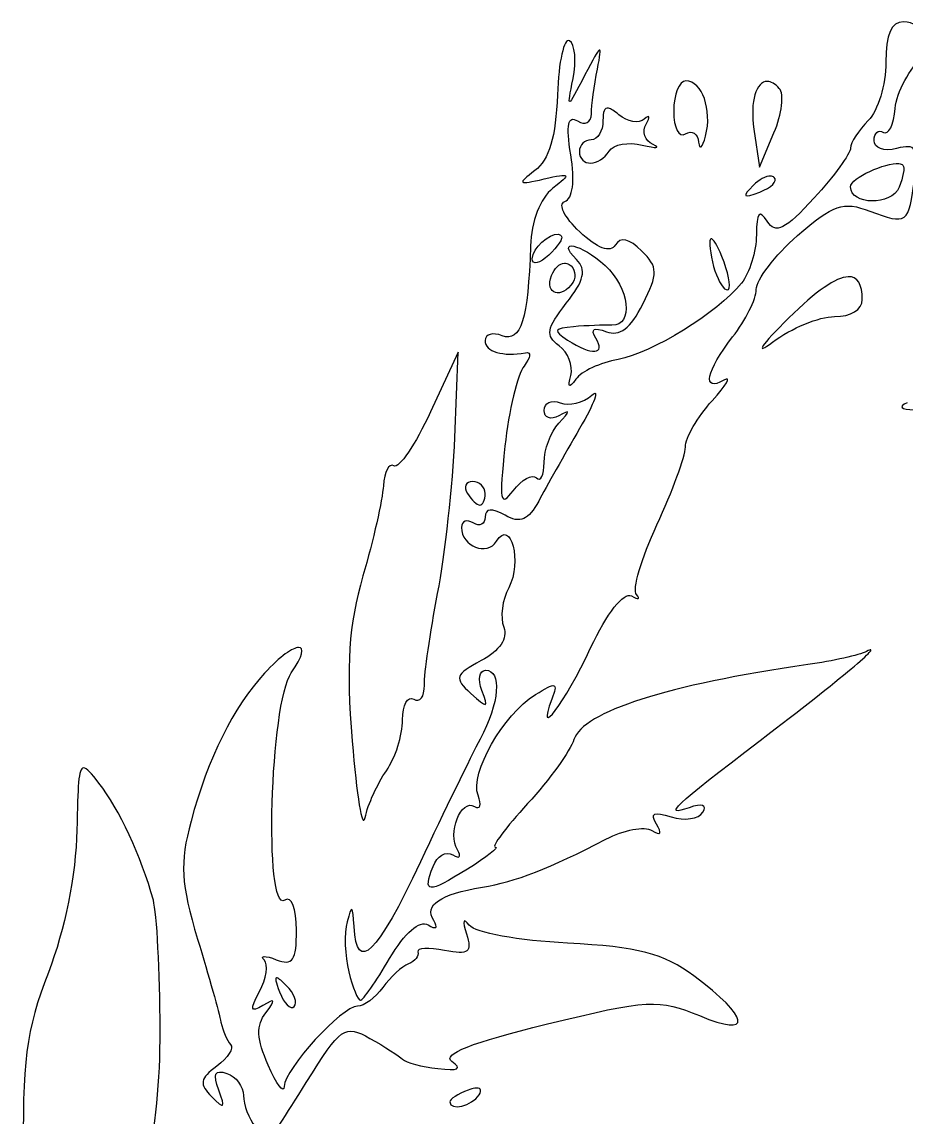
# Model space of a CAD drawing. Extents: x 25 to 138, y 19 to 165.
# Drawn here: x 36.04 to 57.21, y 128.66 to 154.88 of the extents above; entities that cross this region are included whole.
import ezdxf

# ---------------------------------------------------------------- set-up
doc = ezdxf.new("R2010")
doc.units = 0
doc.layers.add('Layer_1', color=7, linetype='CONTINUOUS')

msp = doc.modelspace()

# ---------------------------------------------------------------- linework, layer by layer
at = {"layer": 'Layer_1', "color": 7}
for points in [[(57.15, 154.879064), (57.15, 154.879064)], [(51.937708, 153.467953), (51.937708, 153.467953)], [(53.886806, 153.454722), (53.886806, 153.454722)], [(50.084522, 152.811453), (50.084522, 152.811453)], [(53.566548, 152.307644), (53.699393, 151.404753), (54.047209, 152.224961)], [(57.037001, 151.486883), (57.037001, 151.486883)], [(53.963976, 151.189228), (53.963976, 151.189228)], [(48.880118, 149.793549), (48.880118, 149.793549)], [(52.539635, 149.685512), (52.539635, 149.685512)], [(49.028395, 149.101224), (49.028395, 149.101224)], [(55.820468, 148.777659), (55.820468, 148.777659)], [(46.487292, 146.973534), (45.825833, 145.544784)], [(46.404609, 144.929077), (46.487292, 146.973534), (46.487292, 146.973534)], [(46.832353, 143.872397), (46.832353, 143.872397)], [(42.666268, 139.903647), (42.666268, 139.903647)], [(37.516263, 137.018585), (37.516263, 137.018585)], [(42.155291, 131.989848), (42.155291, 131.989848)], [(46.883616, 129.35063), (46.883616, 129.35063)]]:
    msp.add_lwpolyline(points, dxfattribs=at)
for points in [[(57.15, 154.879064), (56.856018, 154.879064), (56.726667, 154.583637), (56.726667, 153.91168)], [(57.573333, 154.580303), (57.573333, 154.744687), (57.382833, 154.879064), (57.15, 154.879064)], [(49.151867, 154.427618), (49.020484, 154.508817), (48.890036, 153.925204), (48.861926, 153.130607)], [(49.236754, 153.52142), (49.321607, 153.938767), (49.28325, 154.346417), (49.151867, 154.427618)], [(49.819388, 153.750175), (49.94564, 154.384938), (49.915719, 154.370776), (49.521181, 153.609064)], [(56.726667, 153.91168), (56.726667, 153.379487), (56.536167, 152.753245), (56.303333, 152.520411)], [(56.947703, 152.807045), (56.980003, 153.197327), (57.292906, 153.76929), (57.642785, 154.078145)], [(49.674969, 152.675303), (49.677089, 152.878492), (49.742203, 153.362119), (49.819388, 153.750175)], [(49.521181, 153.609064), (49.088345, 152.77341), (49.084484, 152.772473), (49.236754, 153.52142)], [(51.937708, 153.467953), (51.777615, 153.46795), (51.646667, 153.143076), (51.646667, 152.745859)], [(52.408997, 152.143933), (52.572785, 152.776054), (52.326393, 153.467953), (51.937708, 153.467953)], [(53.886806, 153.454722), (53.626535, 153.455363), (53.466771, 152.987472), (53.566548, 152.307644)], [(54.17454, 153.288256), (54.071289, 153.401995), (53.973563, 153.454508), (53.886806, 153.454722)], [(48.861926, 153.130607), (48.826716, 152.135853), (48.659353, 151.572227), (48.32394, 151.320967)], [(54.047209, 152.224961), (54.238768, 152.675975), (54.296124, 153.154319), (54.17454, 153.288256)], [(49.183284, 151.694141), (49.065078, 152.422571), (49.110629, 152.652455), (49.344792, 152.507734)], [(49.344792, 152.507734), (49.527861, 152.394591), (49.672711, 152.468014), (49.674969, 152.675303)], [(50.084522, 152.811453), (49.987742, 152.829623), (49.953333, 152.734308), (49.953333, 152.5149)], [(50.332019, 152.658215), (50.223126, 152.748588), (50.142592, 152.800554), (50.084522, 152.811453)], [(50.941661, 152.553485), (50.814642, 152.438415), (50.540327, 152.485334), (50.332019, 152.658215)], [(50.984658, 152.433871), (51.088123, 152.614643), (51.068684, 152.668553), (50.941661, 152.553485)], [(51.646667, 152.745859), (51.646667, 152.336253), (51.768824, 152.099028), (51.928889, 152.197953)], [(56.666584, 152.234882), (56.788877, 152.1593), (56.915403, 152.416765), (56.947703, 152.807045)], [(49.953333, 152.5149), (49.953333, 152.263059), (49.826333, 152.056842), (49.671111, 152.056842)], [(51.151124, 151.942739), (50.956128, 152.032175), (50.881195, 152.253102), (50.984658, 152.433871)], [(56.303333, 152.520411), (56.0705, 152.287578), (55.88, 151.989568), (55.88, 151.857852)], [(51.928889, 152.197953), (52.084111, 152.293886), (52.225626, 152.20601), (52.243632, 152.002822)], [(52.243632, 152.002822), (52.261637, 151.799633), (52.336265, 151.863229), (52.408997, 152.143933)], [(56.444444, 152.040854), (56.444444, 152.223344), (56.544292, 152.310464), (56.666584, 152.234882)], [(49.671111, 152.056842), (49.515889, 152.056842), (49.388889, 151.929839), (49.388889, 151.774619)], [(50.10161, 151.786193), (50.201446, 151.947718), (50.558068, 152.012555), (50.894257, 151.930062)], [(50.894257, 151.930062), (51.230443, 151.84756), (51.34612, 151.853303), (51.151124, 151.942739)], [(55.88, 151.857852), (55.88, 151.726137), (55.48724, 151.188698), (55.007425, 150.663369)], [(56.984084, 151.850134), (56.678616, 151.770251), (56.444444, 151.853069), (56.444444, 152.040854)], [(57.416237, 151.139066), (57.5079, 151.863359), (57.442763, 151.970081), (56.984084, 151.850134)], [(49.038868, 150.576276), (49.228725, 150.639561), (49.284532, 151.070235), (49.183284, 151.694141)], [(49.388889, 151.774619), (49.388889, 151.403983), (49.870236, 151.411823), (50.10161, 151.786193)], [(48.32394, 151.320967), (47.890732, 150.996448), (47.914772, 150.974299), (48.542222, 151.118673)], [(55.88, 150.929604), (55.88, 151.1433), (56.7214, 151.516984), (57.037001, 151.486883)], [(57.037001, 151.486883), (57.082086, 151.482584), (57.116018, 151.470169), (57.135669, 151.447747)], [(57.135669, 151.447747), (57.1821, 151.394768), (57.141099, 151.156691), (57.044167, 150.91858)], [(48.542222, 151.118673), (49.185838, 151.266766), (49.203706, 151.246562), (48.747827, 150.892122)], [(53.963976, 151.189228), (53.854296, 151.192457), (53.690289, 151.107886), (53.546705, 150.963231)], [(53.704905, 150.805031), (53.983238, 150.911014), (54.140165, 151.068714), (54.053272, 151.155605)], [(54.053272, 151.155605), (54.031549, 151.177327), (54.000535, 151.18815), (53.963976, 151.189228)], [(56.343573, 150.348074), (57.231252, 150.010578), (57.277765, 150.044922), (57.416237, 151.139066)], [(48.747827, 150.892122), (48.453762, 150.663494), (48.235619, 150.097218), (48.217557, 149.516289)], [(53.546705, 150.963231), (53.270054, 150.684502), (53.302682, 150.651875), (53.704905, 150.805031)], [(57.044167, 150.91858), (56.864786, 150.477927), (55.88, 150.487223), (55.88, 150.929604)], [(49.395504, 149.853632), (49.0282, 150.195815), (48.868327, 150.51943), (49.038868, 150.576276)], [(55.007425, 150.663369), (54.313269, 149.903365), (54.083599, 149.789666), (53.882948, 150.106641)], [(54.611103, 149.762683), (55.46355, 150.511142), (55.702869, 150.591668), (56.343573, 150.348074)], [(53.882948, 150.106641), (53.696486, 150.401196), (53.629822, 150.316507), (53.626631, 149.782526)], [(48.26, 149.207058), (48.26, 149.463493), (48.670831, 149.820482), (48.880118, 149.793549)], [(48.955633, 149.756618), (49.007262, 149.702267), (48.871849, 149.494298), (48.654671, 149.294149)], [(48.880118, 149.793549), (48.910014, 149.789703), (48.935756, 149.777544), (48.955633, 149.756618)], [(50.248233, 149.537235), (50.127834, 149.342426), (49.822495, 149.455828), (49.395504, 149.853632)], [(50.878825, 149.397778), (50.583109, 149.693493), (50.373379, 149.739724), (50.248233, 149.537235)], [(53.626631, 149.782526), (53.624254, 149.385332), (53.463472, 148.865061), (53.269444, 148.626628)], [(53.622222, 148.47394), (53.622222, 148.705015), (54.067109, 149.285053), (54.611103, 149.762683)], [(48.217557, 149.516289), (48.163139, 147.764998), (47.984845, 147.196396), (47.542868, 147.365998)], [(49.318884, 149.191623), (48.810288, 149.700218), (49.423938, 149.572953), (50.001842, 149.049961)], [(52.510972, 149.610548), (52.501131, 149.429215), (52.572384, 149.074532), (52.669172, 148.82231)], [(52.539635, 149.685512), (52.523765, 149.680429), (52.513433, 149.655878), (52.510972, 149.610548)], [(52.799257, 149.264383), (52.68772, 149.543227), (52.587246, 149.70076), (52.539635, 149.685512)], [(48.654671, 149.294149), (48.437492, 149.094002), (48.26, 149.054875), (48.26, 149.207058)], [(50.906384, 148.121162), (51.27656, 148.863209), (51.273374, 149.003231), (50.878825, 149.397778)], [(52.957456, 148.476147), (53.019226, 148.537917), (52.947974, 148.892597), (52.799257, 149.264383)], [(48.721919, 148.809632), (48.788673, 148.983588), (48.91149, 149.093991), (49.028395, 149.101224)], [(49.028395, 149.101224), (49.067362, 149.103634), (49.10547, 149.094423), (49.140841, 149.072562)], [(49.075247, 148.142659), (49.504927, 148.688909), (49.564442, 148.946064), (49.318884, 149.191623)], [(49.140841, 149.072562), (49.28233, 148.985115), (49.324957, 148.79538), (49.235651, 148.650882)], [(50.001842, 149.049961), (50.58962, 148.518032), (50.694376, 147.597683), (50.165, 147.617353)], [(49.235651, 148.650882), (48.97026, 148.22147), (48.546461, 148.352398), (48.721919, 148.809632)], [(52.669172, 148.82231), (52.765957, 148.570088), (52.895686, 148.414374), (52.957456, 148.476147)], [(55.820468, 148.777659), (55.529266, 148.765151), (55.054017, 148.435239), (54.402191, 147.790435)], [(56.162222, 148.230303), (56.162222, 148.605157), (56.04696, 148.78739), (55.820468, 148.777659)], [(53.269444, 148.626628), (52.683712, 147.906849), (51.132923, 146.948529), (50.313277, 146.7999)], [(53.057778, 147.336232), (53.368222, 147.730897), (53.622222, 148.242862), (53.622222, 148.47394)], [(55.494702, 147.823508), (55.887733, 147.823508), (56.162222, 147.990846), (56.162222, 148.230303)], [(48.901615, 147.127323), (48.569713, 147.371998), (48.597797, 147.535678), (49.075247, 148.142659)], [(50.034362, 147.462461), (50.352415, 147.340414), (50.616341, 147.539759), (50.906384, 148.121162)], [(50.165, 147.617353), (49.970972, 147.624559), (49.558222, 147.608362), (49.247778, 147.581523)], [(54.402191, 147.790435), (53.737911, 147.133303), (53.563593, 146.873975), (54.013035, 147.211659)], [(54.013035, 147.211659), (54.460829, 147.548105), (55.127579, 147.823508), (55.494702, 147.823508)], [(47.542868, 147.365998), (47.316534, 147.452852), (47.131111, 147.400593), (47.131111, 147.250242)], [(49.247778, 147.581523), (48.776331, 147.540778), (48.753082, 147.487568), (49.106667, 147.259064)], [(49.782456, 147.307019), (49.64647, 147.527048), (49.730496, 147.579067), (50.034362, 147.462461)], [(47.131111, 147.250242), (47.131111, 146.986245), (47.559282, 146.857064), (48.096289, 146.959203)], [(49.18053, 146.412397), (49.244778, 146.645228), (49.119234, 146.966896), (48.901615, 147.127323)], [(49.106667, 147.259064), (49.687271, 146.883847), (50.029003, 146.908098), (49.782456, 147.307019)], [(52.846111, 146.300499), (52.313298, 145.993486), (52.422738, 146.528913), (53.057778, 147.336232)], [(48.096289, 146.959203), (48.23898, 146.986344), (48.224482, 146.842837), (48.064318, 146.640049)], [(48.064318, 146.640049), (47.904154, 146.437264), (47.697486, 145.572783), (47.605157, 144.719064)], [(50.313277, 146.7999), (49.889173, 146.722994), (49.434437, 146.50931), (49.302899, 146.324753)], [(49.302899, 146.324753), (49.136402, 146.091152), (49.09921, 146.117684), (49.18053, 146.412397)], [(52.563889, 145.804956), (52.913139, 146.189241), (53.040139, 146.412301), (52.846111, 146.300499)], [(49.683789, 145.940556), (49.883887, 146.122456), (49.753382, 145.763286), (49.393297, 145.142397)], [(48.542222, 145.579509), (48.542222, 145.760458), (48.71746, 145.841295), (48.931381, 145.759205)], [(48.931381, 145.759205), (49.145297, 145.677118), (49.483693, 145.758658), (49.683789, 145.940556)], [(51.926132, 144.700872), (51.927647, 144.9237), (52.214639, 145.420671), (52.563889, 145.804956)], [(45.825833, 145.544784), (45.461803, 144.75906), (45.066416, 144.176636), (44.947747, 144.24998)], [(48.895, 145.449424), (48.700603, 145.339671), (48.542222, 145.398175), (48.542222, 145.579509)], [(48.895, 145.268624), (49.177222, 145.572682), (49.177222, 145.608758), (48.895, 145.449424)], [(57.238194, 145.758655), (57.013057, 145.668564), (57.079746, 145.601875), (57.408521, 145.588328)], [(48.542222, 144.333213), (48.542222, 144.638484), (48.700972, 145.059588), (48.895, 145.268624)], [(49.393297, 145.142397), (49.033221, 144.521508), (48.591989, 143.740803), (48.413238, 143.407171)], [(45.994506, 141.191286), (46.174172, 142.122619), (46.358906, 143.804655), (46.404609, 144.929077)], [(47.605157, 144.719064), (47.462762, 143.402407), (47.493087, 143.241103), (47.805797, 143.656319)], [(51.24428, 142.837215), (51.617747, 143.639332), (51.92472, 144.478043), (51.926132, 144.700872)], [(44.947747, 144.24998), (44.829078, 144.323321), (44.715343, 144.109258), (44.69474, 143.77483)], [(48.358668, 143.962243), (48.459737, 143.861173), (48.542222, 144.027944), (48.542222, 144.333213)], [(47.805797, 143.656319), (48.00856, 143.925545), (48.257598, 144.063312), (48.358668, 143.962243)], [(44.69474, 143.77483), (44.674149, 143.440403), (44.454493, 142.468339), (44.206363, 141.614619)], [(46.832353, 143.872397), (46.66797, 143.872397), (46.611845, 143.745394), (46.707778, 143.590175)], [(47.131111, 143.590175), (47.131111, 143.745394), (46.996737, 143.872397), (46.832353, 143.872397)], [(46.707778, 143.590175), (46.803711, 143.434953), (46.938085, 143.307953), (47.006535, 143.307953)], [(47.006535, 143.307953), (47.074986, 143.307953), (47.131111, 143.434953), (47.131111, 143.590175)], [(47.609565, 143.068174), (47.286291, 143.249087), (47.131111, 143.234318), (47.131111, 143.022973)], [(48.413238, 143.407171), (48.165004, 142.943858), (47.975125, 142.863597), (47.609565, 143.068174)], [(46.848889, 142.884619), (46.693667, 142.980552), (46.566667, 142.932355), (46.566667, 142.777132)], [(47.131111, 143.022973), (47.131111, 142.850877), (47.004111, 142.788684), (46.848889, 142.884619)], [(47.405617, 142.449159), (47.747589, 143.002478), (48.022547, 141.943389), (47.695556, 141.332397)], [(46.566667, 142.777132), (46.566667, 142.317279), (47.176724, 142.078802), (47.405617, 142.449159)], [(50.753145, 141.169236), (50.649799, 141.284532), (50.870812, 142.035097), (51.24428, 142.837215)], [(44.206363, 141.614619), (43.863573, 140.435187), (43.801552, 139.486269), (43.947842, 137.663508)], [(47.695556, 141.332397), (47.541445, 141.04444), (47.488297, 140.618663), (47.577595, 140.385959)], [(45.677006, 138.997999), (45.672093, 139.272991), (45.814841, 140.259953), (45.994506, 141.191286)], [(49.657881, 139.892621), (50.0456, 140.720415), (50.451492, 141.238894), (50.63188, 141.136162)], [(50.63188, 141.136162), (50.802004, 141.039278), (50.85649, 141.05394), (50.753145, 141.169236)], [(47.577595, 140.385959), (47.679847, 140.119496), (47.480982, 139.824648), (47.040159, 139.589452)], [(53.717582, 137.67839), (55.68111, 139.17432), (56.706414, 140.031294), (56.265851, 139.808284)], [(42.666268, 139.903647), (42.528521, 139.901974), (42.225488, 139.695819), (41.851021, 139.286286)], [(42.49043, 139.294002), (42.776529, 139.702462), (42.804012, 139.905318), (42.666268, 139.903647)], [(48.727431, 138.664514), (48.333081, 137.636855), (49.035634, 138.564102), (49.657881, 139.892621)], [(56.265851, 139.808284), (56.089937, 139.719238), (55.454937, 139.576504), (54.85474, 139.490784)], [(47.040159, 139.589452), (46.405698, 139.250946), (46.382192, 139.177106), (46.789357, 138.801767)], [(54.85474, 139.490784), (51.507695, 139.012765), (49.468766, 138.359773), (49.258801, 137.698233)], [(41.851021, 139.286286), (41.096082, 138.460653), (40.496704, 137.254673), (40.089887, 135.74252)], [(42.333333, 133.853508), (41.835496, 133.545824), (41.980451, 138.565903), (42.49043, 139.294002)], [(47.05284, 138.872323), (46.950554, 139.138876), (46.989579, 139.356842), (47.139931, 139.356842)], [(47.139931, 139.356842), (47.535886, 139.356842), (47.475318, 138.572117), (47.0126, 137.707052)], [(45.420689, 138.661757), (45.566516, 138.571632), (45.681917, 138.723004), (45.677006, 138.997999)], [(48.333863, 138.773105), (48.830526, 139.083275), (48.882546, 139.068738), (48.727431, 138.664514)], [(45.155556, 138.166214), (45.155556, 138.528892), (45.274862, 138.751884), (45.420689, 138.661757)], [(46.962438, 136.364293), (46.762024, 136.886562), (47.561328, 138.290648), (48.333863, 138.773105)], [(46.789357, 138.801767), (47.187781, 138.434483), (47.217793, 138.442459), (47.05284, 138.872323)], [(44.766397, 136.950234), (44.980572, 137.256408), (45.155556, 137.803539), (45.155556, 138.166214)], [(43.947842, 137.663508), (44.053735, 136.344119), (44.193107, 135.518617), (44.258176, 135.829064)], [(47.0126, 137.707052), (46.792221, 137.295047), (46.149201, 135.973703), (45.58385, 134.770731)], [(49.258801, 137.698233), (49.172647, 137.426792), (48.673337, 136.736422), (48.149205, 136.164203)], [(52.014326, 136.066636), (51.365212, 135.837629), (51.629268, 136.087388), (53.717582, 137.67839)], [(37.516263, 137.018585), (37.39309, 137.009388), (37.379896, 136.598642), (37.356963, 135.529203)], [(37.882822, 136.657539), (37.703653, 136.885292), (37.590166, 137.024103), (37.516263, 137.018585)], [(44.258176, 135.829064), (44.323251, 136.139508), (44.552224, 136.644057), (44.766397, 136.950234)], [(39.187549, 133.853508), (38.900162, 134.901583), (38.373733, 136.033506), (37.882822, 136.657539)], [(46.875347, 136.095298), (47.012527, 136.010516), (47.051793, 136.131434), (46.962438, 136.364293)], [(46.467999, 135.054604), (46.224012, 135.449382), (46.554509, 136.293588), (46.875347, 136.095298)], [(48.149205, 136.164203), (47.625073, 135.591983), (47.276752, 135.123252), (47.375298, 135.122405)], [(52.343403, 135.955841), (52.454076, 136.134917), (52.327844, 136.177244), (52.014326, 136.066636)], [(51.231602, 135.674722), (51.071089, 135.934437), (51.167524, 135.981159), (51.587688, 135.847803)], [(51.587688, 135.847803), (51.904508, 135.747248), (52.244667, 135.796083), (52.343403, 135.955841)], [(40.089887, 135.74252), (39.81818, 134.732571), (39.84476, 134.254766), (40.248086, 132.920298)], [(50.024439, 135.315329), (50.451619, 135.53822), (50.947433, 135.630388), (51.126319, 135.51983)], [(51.126319, 135.51983), (51.337484, 135.389322), (51.374475, 135.443551), (51.231602, 135.674722)], [(37.356963, 135.529203), (37.334094, 134.462705), (37.068593, 133.134389), (36.676211, 132.123794)], [(47.064964, 134.161085), (47.858392, 134.292025), (48.668751, 134.607976), (50.024439, 135.315329)], [(45.884262, 134.658282), (45.981789, 134.912429), (46.194819, 135.037899), (46.357757, 134.937197)], [(46.357757, 134.937197), (46.521791, 134.835819), (46.570781, 134.888299), (46.467999, 135.054604)], [(47.375298, 135.122405), (47.473845, 135.121586), (47.173444, 134.884421), (46.707778, 134.595993)], [(45.58385, 134.770731), (44.539566, 132.548665), (44.053179, 132.073471), (43.994146, 133.218508)], [(46.707778, 134.595993), (45.745857, 134.000193), (45.635034, 134.008807), (45.884262, 134.658282)], [(45.900247, 133.367335), (45.670018, 133.739852), (46.039792, 133.991899), (47.064964, 134.161085)], [(39.350157, 130.749064), (39.34589, 132.146064), (39.272673, 133.543061), (39.187549, 133.853508)], [(42.615556, 133.134722), (42.615556, 133.658532), (42.498783, 133.955757), (42.333333, 133.853508)], [(43.994146, 133.218508), (43.96777, 133.730118), (43.935128, 133.753472), (43.827677, 133.337569)], [(43.827677, 133.337569), (43.754328, 133.053651), (43.771397, 132.513901), (43.865713, 132.138125)], [(44.845772, 132.458933), (45.205814, 133.069159), (45.566257, 133.384325), (45.764097, 133.262052)], [(45.764097, 133.262052), (45.958354, 133.141998), (46.013195, 133.18458), (45.900247, 133.367335)], [(46.751875, 133.251579), (46.607857, 133.444975), (46.581342, 133.362625), (46.685177, 133.04377)], [(49.106667, 132.823284), (47.9425, 132.882918), (46.882933, 133.075585), (46.751875, 133.251579)], [(42.130486, 132.427513), (42.526413, 132.275581), (42.615556, 132.405737), (42.615556, 133.134722)], [(46.685177, 133.04377), (46.827982, 132.605237), (46.739804, 132.538556), (46.161523, 132.649102)], [(40.248086, 132.920298), (40.515125, 132.036754), (40.766859, 131.143074), (40.807019, 130.934823)], [(46.161523, 132.649102), (45.778894, 132.722246), (45.490971, 132.705598), (45.522114, 132.612171)], [(52.126775, 132.041661), (51.409357, 132.575936), (50.787387, 132.737192), (49.106667, 132.823284)], [(41.730854, 131.665733), (41.896101, 131.974501), (41.944564, 132.314124), (41.838341, 132.420347)], [(41.838341, 132.420347), (41.732115, 132.526573), (41.86358, 132.529937), (42.130486, 132.427513)], [(44.145177, 131.454619), (44.204498, 131.454619), (44.51987, 131.90657), (44.845772, 132.458933)], [(45.522114, 132.612171), (45.553257, 132.518744), (45.451889, 132.391606), (45.296667, 132.329395)], [(45.296667, 132.329395), (45.141444, 132.267188), (44.865784, 132.013188), (44.684267, 131.764951)], [(36.676211, 132.123794), (36.135764, 130.73184), (36.040785, 129.992931), (36.082551, 127.503508)], [(42.155291, 131.989848), (42.091206, 132.012542), (42.11469, 131.905548), (42.210411, 131.654159)], [(42.368611, 131.812356), (42.264087, 131.916101), (42.193741, 131.976231), (42.155291, 131.989848)], [(43.865713, 132.138125), (43.960026, 131.762346), (44.085854, 131.454619), (44.145177, 131.454619)], [(52.264578, 131.087508), (53.548015, 130.549922), (53.477815, 131.035519), (52.126775, 132.041661)], [(41.811332, 131.333902), (41.507404, 131.15092), (41.49114, 131.217827), (41.730854, 131.665733)], [(42.210411, 131.654159), (42.316394, 131.375826), (42.474094, 131.219447), (42.560985, 131.30634)], [(42.560985, 131.30634), (42.647878, 131.393233), (42.561487, 131.620913), (42.368611, 131.812356)], [(44.684267, 131.764951), (44.502753, 131.516717), (44.229604, 131.313508), (44.076826, 131.313508)], [(41.87858, 131.156409), (42.122793, 131.473322), (42.107987, 131.512503), (41.811332, 131.333902)], [(48.594035, 130.882456), (51.042852, 131.479729), (51.294767, 131.493724), (52.264578, 131.087508)], [(41.936458, 129.902397), (41.661182, 130.52989), (41.646162, 130.854801), (41.87858, 131.156409)], [(44.076826, 131.313508), (43.703762, 131.313508), (42.336658, 129.819478), (42.320656, 129.394174)], [(40.807019, 130.934823), (40.847179, 130.726571), (40.951133, 130.485336), (41.037978, 130.39849)], [(42.848169, 129.48623), (43.674775, 130.815962), (43.769969, 130.881895), (44.372279, 130.544563)], [(46.336258, 129.988385), (46.085345, 130.158949), (46.81743, 130.449141), (48.594035, 130.882456)], [(37.653516, 123.651062), (38.94505, 126.522027), (39.357777, 128.249247), (39.350157, 130.749064)], [(41.037978, 130.39849), (41.124824, 130.311645), (40.97537, 130.077618), (40.706147, 129.878693)], [(44.372279, 130.544563), (44.725559, 130.346703), (45.077944, 130.121117), (45.155556, 130.043508)], [(40.706147, 129.878693), (40.302516, 129.580458), (40.281298, 129.452134), (40.58598, 129.145576)], [(40.752999, 129.30598), (40.605349, 129.693575), (40.658, 129.802138), (40.947577, 129.705612)], [(42.320656, 129.394174), (42.313654, 129.208145), (42.140739, 129.436731), (41.936458, 129.902397)], [(45.155556, 130.043508), (45.233167, 129.965894), (45.614167, 129.864915), (46.002222, 129.819161)], [(46.002222, 129.819161), (46.488914, 129.76178), (46.592383, 129.814276), (46.336258, 129.988385)], [(40.947577, 129.705612), (41.166339, 129.632692), (41.345556, 129.393584), (41.345556, 129.173688)], [(40.58598, 129.145576), (40.891085, 128.838589), (40.920458, 128.866362), (40.752999, 129.30598)], [(41.938112, 128.078976), (41.953716, 128.073072), (42.363328, 128.706286), (42.848169, 129.48623)], [(46.722659, 129.304879), (46.481763, 129.212437), (46.284444, 129.086417), (46.284444, 129.025411)], [(46.883616, 129.35063), (46.83922, 129.344012), (46.785448, 129.328972), (46.722659, 129.304879)], [(46.987796, 129.193534), (47.06195, 129.313518), (47.016797, 129.370482), (46.883616, 129.35063)], [(41.345556, 129.173688), (41.345556, 128.953789), (41.472556, 128.619878), (41.627778, 128.431754)], [(46.284444, 129.025411), (46.284444, 128.796837), (46.822058, 128.925364), (46.987796, 129.193534)]]:
    msp.add_open_spline(points, degree=3, dxfattribs=at)

doc.saveas('drawing.dxf')
